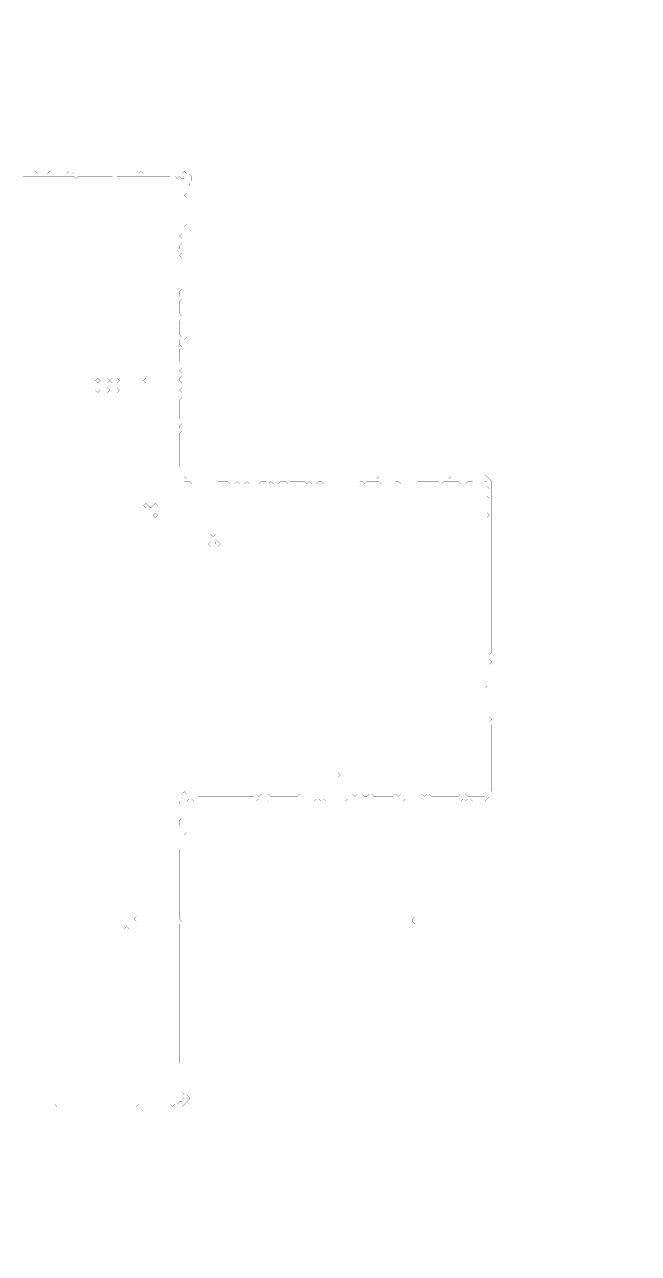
# Model space of a CAD drawing. Header units: metres. Extents: x 0 to 4851, y -4851 to 0.
# Drawn here: x 2425 to 4851, y -4851 to 0 of the extents above; entities that cross this region are included whole.
import ezdxf

# ---------------------------------------------------------------- set-up
doc = ezdxf.new("R2010")
doc.units = ezdxf.units.M
doc.layers.add('conductor', color=1, linetype='Continuous')
doc.layers.add('substrate', color=5, linetype='Continuous')

msp = doc.modelspace()

# ---------------------------------------------------------------- linework, layer by layer
at = {"layer": 'conductor', "const_width": 0.5}
msp.add_lwpolyline([(2420.5, -4262), (2430, -4262), (2439.5, -4262), (2449, -4262), (2458.5, -4262), (2468, -4262), (2477.5, -4262), (2487, -4262), (2496.4, -4262), (2505.9, -4262), (2515.4, -4262), (2524.9, -4262), (2534.4, -4262), (2543.9, -4262), (2553.4, -4271.5), (2562.9, -4271.5), (2572.4, -4271.5), (2581.9, -4271.5), (2591.4, -4271.5), (2600.9, -4271.5), (2610.4, -4271.5), (2619.8, -4271.5), (2629.3, -4271.5), (2638.8, -4271.5), (2648.3, -4271.5), (2657.8, -4271.5), (2667.3, -4271.5), (2676.8, -4271.5), (2686.3, -4271.5), (2695.8, -4271.5), (2705.3, -4271.5), (2714.8, -4271.5), (2724.3, -4262), (2733.8, -4262), (2743.2, -4262), (2752.7, -4262), (2762.2, -4262), (2771.7, -4262), (2781.2, -4262), (2790.7, -4262), (2800.2, -4262), (2809.7, -4262), (2819.2, -4262), (2828.7, -4262), (2838.2, -4262), (2847.7, -4262), (2857.1, -4262), (2866.6, -4271.5), (2876.1, -4262), (2885.6, -4262), (2895.1, -4262), (2904.6, -4262), (2914.1, -4262), (2923.6, -4262), (2933.1, -4262), (2942.6, -4262), (2952.1, -4262), (2961.6, -4262), (2971.1, -4262), (2980.5, -4262), (2990, -4271.5), (2999.5, -4262), (3009, -4271.5), (3018.5, -4262), (3028, -4262), (3037.5, -4252.5), (3047, -4252.5), (3047, -4243), (3056.5, -4233.5), (3056.5, -4224), (3047, -4214.5), (3047, -4205), (3047, -4195.5), (3047, -4186.1), (3047, -4176.6), (3047, -4167.1), (3047, -4157.6), (3047, -4148.1), (3047, -4138.6), (3047, -4129.1), (3047, -4119.6), (3047, -4110.1), (3037.5, -4100.6), (3037.5, -4091.1), (3037.5, -4081.6), (3037.5, -4072.1), (3037.5, -4062.7), (3037.5, -4053.2), (3037.5, -4043.7), (3037.5, -4034.2), (3037.5, -4024.7), (3037.5, -4015.2), (3037.5, -4005.7), (3037.5, -3996.2), (3037.5, -3986.7), (3037.5, -3977.2), (3037.5, -3967.7), (3037.5, -3958.2), (3037.5, -3948.8), (3037.5, -3939.3), (3037.5, -3929.8), (3037.5, -3920.3), (3037.5, -3910.8), (3037.5, -3901.3), (3037.5, -3891.8), (3037.5, -3882.3), (3037.5, -3872.8), (3037.5, -3863.3), (3037.5, -3853.8), (3037.5, -3844.3), (3037.5, -3834.8), (3037.5, -3825.4), (3037.5, -3815.9), (3037.5, -3806.4), (3037.5, -3796.9), (3037.5, -3787.4), (3037.5, -3777.9), (3037.5, -3768.4), (3037.5, -3758.9), (3037.5, -3749.4), (3037.5, -3739.9), (3037.5, -3730.4), (3037.5, -3720.9), (3037.5, -3711.4), (3037.5, -3702), (3037.5, -3692.5), (3037.5, -3683), (3037.5, -3673.5), (3037.5, -3664), (3037.5, -3654.5), (3037.5, -3645), (3037.5, -3635.5), (3037.5, -3626), (3037.5, -3616.5), (3037.5, -3607), (3037.5, -3597.5), (3037.5, -3588), (3037.5, -3578.6), (3037.5, -3569.1), (3037.5, -3559.6), (3037.5, -3550.1), (3047, -3540.6), (3037.5, -3531.1), (3037.5, -3521.6), (3037.5, -3512.1), (3037.5, -3502.6), (3037.5, -3493.1), (3037.5, -3483.6), (3037.5, -3474.1), (3037.5, -3464.6), (3037.5, -3455.2), (3037.5, -3445.7), (3037.5, -3436.2), (3037.5, -3426.7), (3037.5, -3417.2), (3037.5, -3407.7), (3037.5, -3398.2), (3037.5, -3388.7), (3037.5, -3379.2), (3037.5, -3369.7), (3037.5, -3360.2), (3037.5, -3350.7), (3037.5, -3341.2), (3037.5, -3331.8), (3037.5, -3322.3), (3037.5, -3312.8), (3037.5, -3303.3), (3037.5, -3293.8), (3037.5, -3284.3), (3037.5, -3274.8), (3037.5, -3265.3), (3037.5, -3255.8), (3047, -3246.3), (3047, -3236.8), (3047, -3227.3), (3047, -3217.9), (3047, -3208.4), (3047, -3198.9), (3047, -3189.4), (3047, -3179.9), (3047, -3170.4), (3037.5, -3160.9), (3037.5, -3151.4), (3037.5, -3141.9), (3047, -3132.4), (3047, -3122.9), (3047, -3113.4), (3047, -3103.9), (3047, -3094.5), (3047, -3085), (3037.5, -3075.5), (3037.5, -3066), (3047, -3056.5), (3047, -3047), (3047, -3037.5), (3056.5, -3028), (3066, -3037.5), (3075.5, -3037.5), (3085, -3037.5), (3094.5, -3037.5), (3103.9, -3037.5), (3113.4, -3047), (3122.9, -3047), (3132.4, -3047), (3141.9, -3047), (3151.4, -3047), (3160.9, -3047), (3170.4, -3047), (3179.9, -3047), (3189.4, -3047), (3198.9, -3047), (3208.4, -3047), (3217.9, -3047), (3227.3, -3047), (3236.8, -3047), (3246.3, -3047), (3255.8, -3047), (3265.3, -3047), (3274.8, -3047), (3284.3, -3047), (3293.8, -3047), (3303.3, -3047), (3312.8, -3047), (3322.3, -3047), (3331.8, -3047), (3341.2, -3037.5), (3350.7, -3047), (3360.2, -3037.5), (3369.7, -3037.5), (3379.2, -3037.5), (3388.7, -3037.5), (3398.2, -3047), (3407.7, -3047), (3417.2, -3047), (3426.7, -3047), (3436.2, -3047), (3445.7, -3047), (3455.2, -3047), (3464.6, -3047), (3474.1, -3047), (3483.6, -3047), (3493.1, -3047), (3502.6, -3047), (3512.1, -3037.5), (3521.6, -3037.5), (3531.1, -3037.5), (3540.6, -3037.5), (3550.1, -3037.5), (3559.6, -3037.5), (3569.1, -3037.5), (3578.6, -3037.5), (3588, -3037.5), (3597.5, -3037.5), (3607, -3037.5), (3616.5, -3037.5), (3626, -3037.5), (3635.5, -3037.5), (3645, -3037.5), (3654.5, -3047), (3664, -3037.5), (3673.5, -3037.5), (3683, -3037.5), (3692.5, -3037.5), (3702, -3037.5), (3711.4, -3037.5), (3720.9, -3037.5), (3730.4, -3047), (3739.9, -3037.5), (3749.4, -3047), (3758.9, -3037.5), (3768.4, -3047), (3777.9, -3047), (3787.4, -3037.5), (3796.9, -3037.5), (3806.4, -3047), (3815.9, -3047), (3825.4, -3047), (3834.8, -3047), (3844.3, -3047), (3853.8, -3047), (3863.3, -3047), (3872.8, -3047), (3882.3, -3047), (3891.8, -3037.5), (3901.3, -3047), (3910.8, -3037.5), (3920.3, -3037.5), (3929.8, -3047), (3939.3, -3037.5), (3948.8, -3037.5), (3958.2, -3037.5), (3967.7, -3037.5), (3977.2, -3037.5), (3986.7, -3037.5), (3996.2, -3037.5), (4005.7, -3047), (4015.2, -3037.5), (4024.7, -3037.5), (4034.2, -3047), (4043.7, -3047), (4053.2, -3047), (4062.7, -3047), (4072.1, -3047), (4081.6, -3047), (4091.1, -3047), (4100.6, -3047), (4110.1, -3047), (4119.6, -3047), (4129.1, -3047), (4138.6, -3047), (4148.1, -3037.5), (4157.6, -3037.5), (4167.1, -3037.5), (4176.6, -3047), (4186.1, -3047), (4195.5, -3047), (4205, -3047), (4214.5, -3047), (4224, -3047), (4233.5, -3047), (4243, -3047), (4252.5, -3037.5), (4252.5, -3028), (4252.5, -3018.5), (4252.5, -3009), (4252.5, -2999.5), (4252.5, -2990), (4252.5, -2980.5), (4252.5, -2971.1), (4252.5, -2961.6), (4252.5, -2952.1), (4252.5, -2942.6), (4252.5, -2933.1), (4252.5, -2923.6), (4252.5, -2914.1), (4252.5, -2904.6), (4252.5, -2895.1), (4252.5, -2885.6), (4252.5, -2876.1), (4252.5, -2866.6), (4252.5, -2857.1), (4252.5, -2847.7), (4252.5, -2838.2), (4252.5, -2828.7), (4252.5, -2819.2), (4252.5, -2809.7), (4252.5, -2800.2), (4252.5, -2790.7), (4252.5, -2781.2), (4252.5, -2771.7), (4252.5, -2762.2), (4252.5, -2752.7), (4252.5, -2743.2), (4252.5, -2733.8), (4252.5, -2724.3), (4252.5, -2714.8), (4252.5, -2705.3), (4252.5, -2695.8), (4252.5, -2686.3), (4243, -2676.8), (4243, -2667.3), (4243, -2657.8), (4243, -2648.3), (4243, -2638.8), (4243, -2629.3), (4243, -2619.8), (4252.5, -2610.4), (4252.5, -2600.9), (4252.5, -2591.4), (4252.5, -2581.9), (4252.5, -2572.4), (4252.5, -2562.9), (4252.5, -2553.4), (4252.5, -2543.9), (4252.5, -2534.4), (4252.5, -2524.9), (4252.5, -2515.4), (4252.5, -2505.9), (4252.5, -2496.4), (4252.5, -2487), (4252.5, -2477.5), (4252.5, -2468), (4252.5, -2458.5), (4252.5, -2449), (4252.5, -2439.5), (4252.5, -2430), (4252.5, -2420.5), (4252.5, -2411), (4252.5, -2401.5), (4252.5, -2392), (4252.5, -2382.5), (4252.5, -2373), (4252.5, -2363.6), (4252.5, -2354.1), (4252.5, -2344.6), (4252.5, -2335.1), (4252.5, -2325.6), (4252.5, -2316.1), (4252.5, -2306.6), (4252.5, -2297.1), (4252.5, -2287.6), (4252.5, -2278.1), (4252.5, -2268.6), (4252.5, -2259.1), (4252.5, -2249.6), (4252.5, -2240.2), (4252.5, -2230.7), (4252.5, -2221.2), (4252.5, -2211.7), (4252.5, -2202.2), (4252.5, -2192.7), (4252.5, -2183.2), (4252.5, -2173.7), (4252.5, -2164.2), (4252.5, -2154.7), (4252.5, -2145.2), (4252.5, -2135.7), (4252.5, -2126.2), (4252.5, -2116.8), (4252.5, -2107.3), (4252.5, -2097.8), (4252.5, -2088.3), (4252.5, -2078.8), (4252.5, -2069.3), (4252.5, -2059.8), (4252.5, -2050.3), (4252.5, -2040.8), (4252.5, -2031.3), (4252.5, -2021.8), (4252.5, -2012.3), (4252.5, -2002.9), (4252.5, -1993.4), (4252.5, -1983.9), (4252.5, -1974.4), (4252.5, -1964.9), (4252.5, -1955.4), (4252.5, -1945.9), (4262, -1936.4), (4252.5, -1926.9), (4252.5, -1917.4), (4252.5, -1907.9), (4252.5, -1898.4), (4252.5, -1888.9), (4252.5, -1879.5), (4262, -1870), (4252.5, -1860.5), (4252.5, -1851), (4262, -1841.5), (4262, -1832), (4252.5, -1822.5), (4252.5, -1813), (4252.5, -1803.5), (4243, -1803.5), (4233.5, -1794), (4224, -1794), (4214.5, -1794), (4205, -1794), (4195.5, -1803.5), (4186.1, -1803.5), (4176.6, -1803.5), (4167.1, -1813), (4157.6, -1803.5), (4148.1, -1813), (4138.6, -1803.5), (4129.1, -1803.5), (4119.6, -1803.5), (4110.1, -1803.5), (4100.6, -1803.5), (4091.1, -1803.5), (4081.6, -1803.5), (4072.1, -1813), (4062.7, -1803.5), (4053.2, -1803.5), (4043.7, -1803.5), (4034.2, -1803.5), (4024.7, -1803.5), (4015.2, -1803.5), (4005.7, -1803.5), (3996.2, -1803.5), (3986.7, -1803.5), (3977.2, -1803.5), (3967.7, -1813), (3958.2, -1813), (3948.8, -1813), (3939.3, -1813), (3929.8, -1813), (3920.3, -1813), (3910.8, -1813), (3901.3, -1803.5), (3891.8, -1803.5), (3882.3, -1813), (3872.8, -1803.5), (3863.3, -1813), (3853.8, -1813), (3844.3, -1813), (3834.8, -1813), (3825.4, -1803.5), (3815.9, -1803.5), (3806.4, -1803.5), (3796.9, -1803.5), (3787.4, -1803.5), (3777.9, -1803.5), (3768.4, -1813), (3758.9, -1803.5), (3749.4, -1803.5), (3739.9, -1813), (3730.4, -1813), (3720.9, -1813), (3711.4, -1813), (3702, -1813), (3692.5, -1813), (3683, -1813), (3673.5, -1813), (3664, -1813), (3654.5, -1813), (3645, -1813), (3635.5, -1813), (3626, -1813), (3616.5, -1813), (3607, -1813), (3597.5, -1803.5), (3588, -1803.5), (3578.6, -1813), (3569.1, -1803.5), (3559.6, -1813), (3550.1, -1803.5), (3540.6, -1813), (3531.1, -1803.5), (3521.6, -1803.5), (3512.1, -1803.5), (3502.6, -1803.5), (3493.1, -1803.5), (3483.6, -1803.5), (3474.1, -1803.5), (3464.6, -1813), (3455.2, -1803.5), (3445.7, -1803.5), (3436.2, -1803.5), (3426.7, -1813), (3417.2, -1803.5), (3407.7, -1813), (3398.2, -1803.5), (3388.7, -1813), (3379.2, -1803.5), (3369.7, -1803.5), (3360.2, -1803.5), (3350.7, -1813), (3341.2, -1803.5), (3331.8, -1813), (3322.3, -1803.5), (3312.8, -1813), (3303.3, -1803.5), (3293.8, -1813), (3284.3, -1803.5), (3274.8, -1813), (3265.3, -1803.5), (3255.8, -1813), (3246.3, -1803.5), (3236.8, -1813), (3227.3, -1803.5), (3217.9, -1803.5), (3208.4, -1803.5), (3198.9, -1803.5), (3189.4, -1803.5), (3179.9, -1813), (3170.4, -1813), (3160.9, -1813), (3151.4, -1813), (3141.9, -1813), (3132.4, -1813), (3122.9, -1813), (3113.4, -1803.5), (3103.9, -1813), (3094.5, -1813), (3085, -1813), (3075.5, -1803.5), (3066, -1803.5), (3056.5, -1803.5), (3047, -1794), (3047, -1784.5), (3037.5, -1775), (3047, -1765.5), (3047, -1756.1), (3037.5, -1746.6), (3037.5, -1737.1), (3037.5, -1727.6), (3037.5, -1718.1), (3037.5, -1708.6), (3037.5, -1699.1), (3037.5, -1689.6), (3037.5, -1680.1), (3037.5, -1670.6), (3037.5, -1661.1), (3037.5, -1651.6), (3037.5, -1642.1), (3037.5, -1632.7), (3037.5, -1623.2), (3037.5, -1613.7), (3047, -1604.2), (3037.5, -1594.7), (3037.5, -1585.2), (3047, -1575.7), (3047, -1566.2), (3037.5, -1556.7), (3037.5, -1547.2), (3037.5, -1537.7), (3037.5, -1528.2), (3037.5, -1518.8), (3037.5, -1509.3), (3037.5, -1499.8), (3037.5, -1490.3), (3037.5, -1480.8), (3047, -1471.3), (3047, -1461.8), (3047, -1452.3), (3037.5, -1442.8), (3047, -1433.3), (3047, -1423.8), (3047, -1414.3), (3037.5, -1404.8), (3037.5, -1395.4), (3047, -1385.9), (3047, -1376.4), (3037.5, -1366.9), (3047, -1357.4), (3047, -1347.9), (3047, -1338.4), (3037.5, -1328.9), (3037.5, -1319.4), (3037.5, -1309.9), (3037.5, -1300.4), (3037.5, -1290.9), (3037.5, -1281.4), (3047, -1272), (3037.5, -1262.5), (3037.5, -1253), (3037.5, -1243.5), (3047, -1234), (3037.5, -1224.5), (3037.5, -1215), (3037.5, -1205.5), (3037.5, -1196), (3037.5, -1186.5), (3037.5, -1177), (3037.5, -1167.5), (3047, -1158), (3047, -1148.6), (3037.5, -1139.1), (3037.5, -1129.6), (3037.5, -1120.1), (3037.5, -1110.6), (3037.5, -1101.1), (3037.5, -1091.6), (3047, -1082.1), (3037.5, -1072.6), (3037.5, -1063.1), (3037.5, -1053.6), (3047, -1044.1), (3047, -1034.6), (3047, -1025.2), (3047, -1015.7), (3047, -1006.2), (3047, -996.7), (3037.5, -987.2), (3047, -977.7), (3047, -968.2), (3047, -958.7), (3047, -949.2), (3047, -939.7), (3047, -930.2), (3047, -920.7), (3037.5, -911.2), (3047, -901.8), (3047, -892.3), (3037.5, -882.8), (3037.5, -873.3), (3047, -863.8), (3047, -854.3), (3047, -844.8), (3037.5, -835.3), (3047, -825.8), (3047, -816.3), (3047, -806.8), (3047, -797.3), (3047, -787.9), (3047, -778.4), (3047, -768.9), (3047, -759.4), (3047, -749.9), (3047, -740.4), (3047, -730.9), (3047, -721.4), (3047, -711.9), (3047, -702.4), (3047, -692.9), (3047, -683.4), (3047, -673.9), (3047, -664.5), (3047, -655), (3056.5, -645.5), (3056.5, -636), (3056.5, -626.5), (3056.5, -617), (3056.5, -607.5), (3047, -607.5), (3037.5, -598), (3028, -607.5), (3018.5, -598), (3009, -607.5), (2999.5, -598), (2990, -598), (2980.5, -598), (2971.1, -598), (2961.6, -598), (2952.1, -598), (2942.6, -598), (2933.1, -598), (2923.6, -598), (2914.1, -598), (2904.6, -598), (2895.1, -598), (2885.6, -598), (2876.1, -598), (2866.6, -598), (2857.1, -598), (2847.7, -598), (2838.2, -598), (2828.7, -598), (2819.2, -598), (2809.7, -598), (2800.2, -598), (2790.7, -598), (2781.2, -607.5), (2771.7, -598), (2762.2, -598), (2752.7, -598), (2743.2, -598), (2733.8, -598), (2724.3, -598), (2714.8, -598), (2705.3, -598), (2695.8, -598), (2686.3, -598), (2676.8, -598), (2667.3, -598), (2657.8, -598), (2648.3, -598), (2638.8, -598), (2629.3, -607.5), (2619.8, -598), (2610.4, -598), (2600.9, -598), (2591.4, -598), (2581.9, -598), (2572.4, -598), (2562.9, -598), (2553.4, -598), (2543.9, -598), (2534.4, -598), (2524.9, -598), (2515.4, -598), (2505.9, -598), (2496.4, -598), (2487, -598), (2477.5, -598), (2468, -598), (2458.5, -598), (2449, -598), (2439.5, -598), (2430, -598), (2420.5, -598)], dxfattribs=at)
for points in [[(2705.3, -1404.8), (2714.8, -1395.4), (2724.3, -1404.8), (2714.8, -1414.3)], [(2743.2, -1404.8), (2752.7, -1395.4), (2762.2, -1404.8), (2752.7, -1414.3)], [(2762.2, -1404.8), (2771.7, -1395.4), (2781.2, -1404.8), (2771.7, -1414.3)], [(2781.2, -1404.8), (2790.7, -1395.4), (2800.2, -1404.8), (2790.7, -1414.3)], [(2895.1, -1404.8), (2904.6, -1395.4), (2914.1, -1404.8), (2904.6, -1414.3)], [(2705.3, -1442.8), (2714.8, -1433.3), (2724.3, -1442.8), (2714.8, -1452.3)], [(2743.2, -1442.8), (2752.7, -1433.3), (2762.2, -1442.8), (2752.7, -1452.3)], [(2781.2, -1442.8), (2790.7, -1433.3), (2800.2, -1442.8), (2790.7, -1452.3)], [(2895.1, -1898.4), (2904.6, -1888.9), (2914.1, -1898.4), (2904.6, -1907.9)], [(2914.1, -1898.4), (2923.6, -1888.9), (2933.1, -1898.4), (2923.6, -1907.9)], [(2933.1, -1898.4), (2942.6, -1888.9), (2952.1, -1898.4), (2942.6, -1907.9)], [(2933.1, -1936.4), (2942.6, -1926.9), (2952.1, -1936.4), (2942.6, -1945.9)], [(3170.4, -2040.8), (3179.9, -2031.3), (3189.4, -2040.8), (3198.9, -2050.3), (3189.4, -2059.8), (3179.9, -2059.8), (3170.4, -2059.8), (3160.9, -2059.8), (3151.4, -2050.3), (3160.9, -2040.8)], [(3160.9, -2012.3), (3170.4, -2002.9), (3179.9, -2012.3), (3170.4, -2021.8)], [(3654.5, -2961.6), (3664, -2952.1), (3673.5, -2961.6), (3664, -2971.1)], [(2857.1, -3531.1), (2866.6, -3521.6), (2876.1, -3531.1), (2866.6, -3540.6)], [(2819.2, -3569.1), (2828.7, -3559.6), (2838.2, -3569.1), (2828.7, -3578.6)]]:
    msp.add_lwpolyline(points, close=True, dxfattribs=at)
at = {"layer": 'substrate', "const_width": 0.5}
for points in [[(2420.5, -4850.5), (2430, -4850.5), (2439.5, -4850.5), (2449, -4850.5), (2458.5, -4850.5), (2468, -4850.5), (2477.5, -4850.5), (2487, -4850.5), (2496.4, -4850.5), (2505.9, -4850.5), (2515.4, -4850.5), (2524.9, -4850.5), (2534.4, -4850.5), (2543.9, -4850.5), (2553.4, -4850.5), (2562.9, -4850.5), (2572.4, -4850.5), (2581.9, -4850.5), (2591.4, -4850.5), (2600.9, -4850.5), (2610.4, -4850.5), (2619.8, -4850.5), (2629.3, -4850.5), (2638.8, -4850.5), (2648.3, -4850.5), (2657.8, -4850.5), (2667.3, -4850.5), (2676.8, -4850.5), (2686.3, -4850.5), (2695.8, -4850.5), (2705.3, -4850.5), (2714.8, -4850.5), (2724.3, -4850.5), (2733.8, -4850.5), (2743.2, -4850.5), (2752.7, -4850.5), (2762.2, -4850.5), (2771.7, -4850.5), (2781.2, -4850.5), (2790.7, -4850.5), (2800.2, -4850.5), (2809.7, -4850.5), (2819.2, -4850.5), (2828.7, -4850.5), (2838.2, -4850.5), (2847.7, -4850.5), (2857.1, -4850.5), (2866.6, -4850.5), (2876.1, -4850.5), (2885.6, -4850.5), (2895.1, -4850.5), (2904.6, -4850.5), (2914.1, -4850.5), (2923.6, -4850.5), (2933.1, -4850.5), (2942.6, -4850.5), (2952.1, -4850.5), (2961.6, -4850.5), (2971.1, -4850.5), (2980.5, -4850.5), (2990, -4850.5), (2999.5, -4850.5), (3009, -4850.5), (3018.5, -4850.5), (3028, -4850.5), (3037.5, -4850.5), (3047, -4850.5), (3056.5, -4850.5), (3066, -4850.5), (3075.5, -4850.5), (3085, -4850.5), (3094.5, -4850.5), (3103.9, -4850.5), (3113.4, -4850.5), (3122.9, -4850.5), (3132.4, -4850.5), (3141.9, -4850.5), (3151.4, -4850.5), (3160.9, -4850.5), (3170.4, -4850.5), (3179.9, -4850.5), (3189.4, -4850.5), (3198.9, -4850.5), (3208.4, -4850.5), (3217.9, -4850.5), (3227.3, -4850.5), (3236.8, -4850.5), (3246.3, -4850.5), (3255.8, -4850.5), (3265.3, -4850.5), (3274.8, -4850.5), (3284.3, -4850.5), (3293.8, -4850.5), (3303.3, -4850.5), (3312.8, -4850.5), (3322.3, -4850.5), (3331.8, -4850.5), (3341.2, -4850.5), (3350.7, -4850.5), (3360.2, -4850.5), (3369.7, -4850.5), (3379.2, -4850.5), (3388.7, -4850.5), (3398.2, -4850.5), (3407.7, -4850.5), (3417.2, -4850.5), (3426.7, -4850.5), (3436.2, -4850.5), (3445.7, -4850.5), (3455.2, -4850.5), (3464.6, -4850.5), (3474.1, -4850.5), (3483.6, -4850.5), (3493.1, -4850.5), (3502.6, -4850.5), (3512.1, -4850.5), (3521.6, -4850.5), (3531.1, -4850.5), (3540.6, -4850.5), (3550.1, -4850.5), (3559.6, -4850.5), (3569.1, -4850.5), (3578.6, -4850.5), (3588, -4850.5), (3597.5, -4850.5), (3607, -4850.5), (3616.5, -4850.5), (3626, -4850.5), (3635.5, -4850.5), (3645, -4850.5), (3654.5, -4850.5), (3664, -4850.5), (3673.5, -4850.5), (3683, -4850.5), (3692.5, -4850.5), (3702, -4850.5), (3711.4, -4850.5), (3720.9, -4850.5), (3730.4, -4850.5), (3739.9, -4850.5), (3749.4, -4850.5), (3758.9, -4850.5), (3768.4, -4850.5), (3777.9, -4850.5), (3787.4, -4850.5), (3796.9, -4850.5), (3806.4, -4850.5), (3815.9, -4850.5), (3825.4, -4850.5), (3834.8, -4850.5), (3844.3, -4850.5), (3853.8, -4850.5), (3863.3, -4850.5), (3872.8, -4850.5), (3882.3, -4850.5), (3891.8, -4850.5), (3901.3, -4850.5), (3910.8, -4850.5), (3920.3, -4850.5), (3929.8, -4850.5), (3939.3, -4850.5), (3948.8, -4850.5), (3958.2, -4850.5), (3967.7, -4850.5), (3977.2, -4850.5), (3986.7, -4850.5), (3996.2, -4850.5), (4005.7, -4850.5), (4015.2, -4850.5), (4024.7, -4850.5), (4034.2, -4850.5), (4043.7, -4850.5), (4053.2, -4850.5), (4062.7, -4850.5), (4072.1, -4850.5), (4081.6, -4850.5), (4091.1, -4850.5), (4100.6, -4850.5), (4110.1, -4850.5), (4119.6, -4850.5), (4129.1, -4850.5), (4138.6, -4850.5), (4148.1, -4850.5), (4157.6, -4850.5), (4167.1, -4850.5), (4176.6, -4850.5), (4186.1, -4850.5), (4195.5, -4850.5), (4205, -4850.5), (4214.5, -4850.5), (4224, -4850.5), (4233.5, -4850.5), (4243, -4850.5), (4252.5, -4850.5), (4262, -4850.5), (4271.5, -4850.5), (4281, -4850.5), (4290.5, -4850.5), (4300, -4850.5), (4309.5, -4850.5), (4318.9, -4850.5), (4328.4, -4850.5), (4337.9, -4850.5), (4347.4, -4850.5), (4356.9, -4850.5), (4366.4, -4850.5), (4375.9, -4850.5), (4385.4, -4850.5), (4394.9, -4850.5), (4404.4, -4850.5), (4413.9, -4850.5), (4423.4, -4850.5), (4432.9, -4850.5), (4442.3, -4850.5), (4451.8, -4850.5), (4461.3, -4850.5), (4470.8, -4850.5), (4480.3, -4850.5), (4489.8, -4850.5), (4499.3, -4850.5), (4508.8, -4850.5), (4518.3, -4850.5), (4527.8, -4850.5), (4537.3, -4850.5), (4546.8, -4850.5), (4556.2, -4850.5), (4565.7, -4850.5), (4575.2, -4850.5), (4584.7, -4850.5), (4594.2, -4850.5), (4603.7, -4850.5), (4613.2, -4850.5), (4622.7, -4850.5), (4632.2, -4850.5), (4641.7, -4850.5), (4651.2, -4850.5), (4660.7, -4850.5), (4670.2, -4850.5), (4679.6, -4850.5), (4689.1, -4850.5), (4698.6, -4850.5), (4708.1, -4850.5), (4717.6, -4850.5), (4727.1, -4850.5), (4736.6, -4850.5), (4746.1, -4850.5), (4755.6, -4850.5), (4765.1, -4850.5), (4774.6, -4850.5), (4784.1, -4850.5), (4793.6, -4850.5), (4803, -4850.5), (4812.5, -4850.5), (4822, -4850.5), (4831.5, -4850.5), (4841, -4850.5), (4850.5, -4850.5), (4850.5, -4841), (4850.5, -4831.5), (4850.5, -4822), (4850.5, -4812.5), (4850.5, -4803), (4850.5, -4793.6), (4850.5, -4784.1), (4850.5, -4774.6), (4850.5, -4765.1), (4850.5, -4755.6), (4850.5, -4746.1), (4850.5, -4736.6), (4850.5, -4727.1), (4850.5, -4717.6), (4850.5, -4708.1), (4850.5, -4698.6), (4850.5, -4689.1), (4850.5, -4679.6), (4850.5, -4670.2), (4850.5, -4660.7), (4850.5, -4651.2), (4850.5, -4641.7), (4850.5, -4632.2), (4850.5, -4622.7), (4850.5, -4613.2), (4850.5, -4603.7), (4850.5, -4594.2), (4850.5, -4584.7), (4850.5, -4575.2), (4850.5, -4565.7), (4850.5, -4556.2), (4850.5, -4546.8), (4850.5, -4537.3), (4850.5, -4527.8), (4850.5, -4518.3), (4850.5, -4508.8), (4850.5, -4499.3), (4850.5, -4489.8), (4850.5, -4480.3), (4850.5, -4470.8), (4850.5, -4461.3), (4850.5, -4451.8), (4850.5, -4442.3), (4850.5, -4432.9), (4850.5, -4423.4), (4850.5, -4413.9), (4850.5, -4404.4), (4850.5, -4394.9), (4850.5, -4385.4), (4850.5, -4375.9), (4850.5, -4366.4), (4850.5, -4356.9), (4850.5, -4347.4), (4850.5, -4337.9), (4850.5, -4328.4), (4850.5, -4318.9), (4850.5, -4309.5), (4850.5, -4300), (4850.5, -4290.5), (4850.5, -4281), (4850.5, -4271.5), (4850.5, -4262), (4850.5, -4252.5), (4850.5, -4243), (4850.5, -4233.5), (4850.5, -4224), (4850.5, -4214.5), (4850.5, -4205), (4850.5, -4195.5), (4850.5, -4186.1), (4850.5, -4176.6), (4850.5, -4167.1), (4850.5, -4157.6), (4850.5, -4148.1), (4850.5, -4138.6), (4850.5, -4129.1), (4850.5, -4119.6), (4850.5, -4110.1), (4850.5, -4100.6), (4850.5, -4091.1), (4850.5, -4081.6), (4850.5, -4072.1), (4850.5, -4062.7), (4850.5, -4053.2), (4850.5, -4043.7), (4850.5, -4034.2), (4850.5, -4024.7), (4850.5, -4015.2), (4850.5, -4005.7), (4850.5, -3996.2), (4850.5, -3986.7), (4850.5, -3977.2), (4850.5, -3967.7), (4850.5, -3958.2), (4850.5, -3948.8), (4850.5, -3939.3), (4850.5, -3929.8), (4850.5, -3920.3), (4850.5, -3910.8), (4850.5, -3901.3), (4850.5, -3891.8), (4850.5, -3882.3), (4850.5, -3872.8), (4850.5, -3863.3), (4850.5, -3853.8), (4850.5, -3844.3), (4850.5, -3834.8), (4850.5, -3825.4), (4850.5, -3815.9), (4850.5, -3806.4), (4850.5, -3796.9), (4850.5, -3787.4), (4850.5, -3777.9), (4850.5, -3768.4), (4850.5, -3758.9), (4850.5, -3749.4), (4850.5, -3739.9), (4850.5, -3730.4), (4850.5, -3720.9), (4850.5, -3711.4), (4850.5, -3702), (4850.5, -3692.5), (4850.5, -3683), (4850.5, -3673.5), (4850.5, -3664), (4850.5, -3654.5), (4850.5, -3645), (4850.5, -3635.5), (4850.5, -3626), (4850.5, -3616.5), (4850.5, -3607), (4850.5, -3597.5), (4850.5, -3588), (4850.5, -3578.6), (4850.5, -3569.1), (4850.5, -3559.6), (4850.5, -3550.1), (4850.5, -3540.6), (4850.5, -3531.1), (4850.5, -3521.6), (4850.5, -3512.1), (4850.5, -3502.6), (4850.5, -3493.1), (4850.5, -3483.6), (4850.5, -3474.1), (4850.5, -3464.6), (4850.5, -3455.2), (4850.5, -3445.7), (4850.5, -3436.2), (4850.5, -3426.7), (4850.5, -3417.2), (4850.5, -3407.7), (4850.5, -3398.2), (4850.5, -3388.7), (4850.5, -3379.2), (4850.5, -3369.7), (4850.5, -3360.2), (4850.5, -3350.7), (4850.5, -3341.2), (4850.5, -3331.8), (4850.5, -3322.3), (4850.5, -3312.8), (4850.5, -3303.3), (4850.5, -3293.8), (4850.5, -3284.3), (4850.5, -3274.8), (4850.5, -3265.3), (4850.5, -3255.8), (4850.5, -3246.3), (4850.5, -3236.8), (4850.5, -3227.3), (4850.5, -3217.9), (4850.5, -3208.4), (4850.5, -3198.9), (4850.5, -3189.4), (4850.5, -3179.9), (4850.5, -3170.4), (4850.5, -3160.9), (4850.5, -3151.4), (4850.5, -3141.9), (4850.5, -3132.4), (4850.5, -3122.9), (4850.5, -3113.4), (4850.5, -3103.9), (4850.5, -3094.5), (4850.5, -3085), (4850.5, -3075.5), (4850.5, -3066), (4850.5, -3056.5), (4850.5, -3047), (4850.5, -3037.5), (4850.5, -3028), (4850.5, -3018.5), (4850.5, -3009), (4850.5, -2999.5), (4850.5, -2990), (4850.5, -2980.5), (4850.5, -2971.1), (4850.5, -2961.6), (4850.5, -2952.1), (4850.5, -2942.6), (4850.5, -2933.1), (4850.5, -2923.6), (4850.5, -2914.1), (4850.5, -2904.6), (4850.5, -2895.1), (4850.5, -2885.6), (4850.5, -2876.1), (4850.5, -2866.6), (4850.5, -2857.1), (4850.5, -2847.7), (4850.5, -2838.2), (4850.5, -2828.7), (4850.5, -2819.2), (4850.5, -2809.7), (4850.5, -2800.2), (4850.5, -2790.7), (4850.5, -2781.2), (4850.5, -2771.7), (4850.5, -2762.2), (4850.5, -2752.7), (4850.5, -2743.2), (4850.5, -2733.8), (4850.5, -2724.3), (4850.5, -2714.8), (4850.5, -2705.3), (4850.5, -2695.8), (4850.5, -2686.3), (4850.5, -2676.8), (4850.5, -2667.3), (4850.5, -2657.8), (4850.5, -2648.3), (4850.5, -2638.8), (4850.5, -2629.3), (4850.5, -2619.8), (4850.5, -2610.4), (4850.5, -2600.9), (4850.5, -2591.4), (4850.5, -2581.9), (4850.5, -2572.4), (4850.5, -2562.9), (4850.5, -2553.4), (4850.5, -2543.9), (4850.5, -2534.4), (4850.5, -2524.9), (4850.5, -2515.4), (4850.5, -2505.9), (4850.5, -2496.4), (4850.5, -2487), (4850.5, -2477.5), (4850.5, -2468), (4850.5, -2458.5), (4850.5, -2449), (4850.5, -2439.5), (4850.5, -2430), (4850.5, -2420.5), (4850.5, -2411), (4850.5, -2401.5), (4850.5, -2392), (4850.5, -2382.5), (4850.5, -2373), (4850.5, -2363.6), (4850.5, -2354.1), (4850.5, -2344.6), (4850.5, -2335.1), (4850.5, -2325.6), (4850.5, -2316.1), (4850.5, -2306.6), (4850.5, -2297.1), (4850.5, -2287.6), (4850.5, -2278.1), (4850.5, -2268.6), (4850.5, -2259.1), (4850.5, -2249.6), (4850.5, -2240.2), (4850.5, -2230.7), (4850.5, -2221.2), (4850.5, -2211.7), (4850.5, -2202.2), (4850.5, -2192.7), (4850.5, -2183.2), (4850.5, -2173.7), (4850.5, -2164.2), (4850.5, -2154.7), (4850.5, -2145.2), (4850.5, -2135.7), (4850.5, -2126.2), (4850.5, -2116.8), (4850.5, -2107.3), (4850.5, -2097.8), (4850.5, -2088.3), (4850.5, -2078.8), (4850.5, -2069.3), (4850.5, -2059.8), (4850.5, -2050.3), (4850.5, -2040.8), (4850.5, -2031.3), (4850.5, -2021.8), (4850.5, -2012.3), (4850.5, -2002.9), (4850.5, -1993.4), (4850.5, -1983.9), (4850.5, -1974.4), (4850.5, -1964.9), (4850.5, -1955.4), (4850.5, -1945.9), (4850.5, -1936.4), (4850.5, -1926.9), (4850.5, -1917.4), (4850.5, -1907.9), (4850.5, -1898.4), (4850.5, -1888.9), (4850.5, -1879.5), (4850.5, -1870), (4850.5, -1860.5), (4850.5, -1851), (4850.5, -1841.5), (4850.5, -1832), (4850.5, -1822.5), (4850.5, -1813), (4850.5, -1803.5), (4850.5, -1794), (4850.5, -1784.5), (4850.5, -1775), (4850.5, -1765.5), (4850.5, -1756.1), (4850.5, -1746.6), (4850.5, -1737.1), (4850.5, -1727.6), (4850.5, -1718.1), (4850.5, -1708.6), (4850.5, -1699.1), (4850.5, -1689.6), (4850.5, -1680.1), (4850.5, -1670.6), (4850.5, -1661.1), (4850.5, -1651.6), (4850.5, -1642.1), (4850.5, -1632.7), (4850.5, -1623.2), (4850.5, -1613.7), (4850.5, -1604.2), (4850.5, -1594.7), (4850.5, -1585.2), (4850.5, -1575.7), (4850.5, -1566.2), (4850.5, -1556.7), (4850.5, -1547.2), (4850.5, -1537.7), (4850.5, -1528.2), (4850.5, -1518.8), (4850.5, -1509.3), (4850.5, -1499.8), (4850.5, -1490.3), (4850.5, -1480.8), (4850.5, -1471.3), (4850.5, -1461.8), (4850.5, -1452.3), (4850.5, -1442.8), (4850.5, -1433.3), (4850.5, -1423.8), (4850.5, -1414.3), (4850.5, -1404.8), (4850.5, -1395.4), (4850.5, -1385.9), (4850.5, -1376.4), (4850.5, -1366.9), (4850.5, -1357.4), (4850.5, -1347.9), (4850.5, -1338.4), (4850.5, -1328.9), (4850.5, -1319.4), (4850.5, -1309.9), (4850.5, -1300.4), (4850.5, -1290.9), (4850.5, -1281.4), (4850.5, -1272), (4850.5, -1262.5), (4850.5, -1253), (4850.5, -1243.5), (4850.5, -1234), (4850.5, -1224.5), (4850.5, -1215), (4850.5, -1205.5), (4850.5, -1196), (4850.5, -1186.5), (4850.5, -1177), (4850.5, -1167.5), (4850.5, -1158), (4850.5, -1148.6), (4850.5, -1139.1), (4850.5, -1129.6), (4850.5, -1120.1), (4850.5, -1110.6), (4850.5, -1101.1), (4850.5, -1091.6), (4850.5, -1082.1), (4850.5, -1072.6), (4850.5, -1063.1), (4850.5, -1053.6), (4850.5, -1044.1), (4850.5, -1034.6), (4850.5, -1025.2), (4850.5, -1015.7), (4850.5, -1006.2), (4850.5, -996.7), (4850.5, -987.2), (4850.5, -977.7), (4850.5, -968.2), (4850.5, -958.7), (4850.5, -949.2), (4850.5, -939.7), (4850.5, -930.2), (4850.5, -920.7), (4850.5, -911.2), (4850.5, -901.8), (4850.5, -892.3), (4850.5, -882.8), (4850.5, -873.3), (4850.5, -863.8), (4850.5, -854.3), (4850.5, -844.8), (4850.5, -835.3), (4850.5, -825.8), (4850.5, -816.3), (4850.5, -806.8), (4850.5, -797.3), (4850.5, -787.9), (4850.5, -778.4), (4850.5, -768.9), (4850.5, -759.4), (4850.5, -749.9), (4850.5, -740.4), (4850.5, -730.9), (4850.5, -721.4), (4850.5, -711.9), (4850.5, -702.4), (4850.5, -692.9), (4850.5, -683.4), (4850.5, -673.9), (4850.5, -664.5), (4850.5, -655), (4850.5, -645.5), (4850.5, -636), (4850.5, -626.5), (4850.5, -617), (4850.5, -607.5), (4850.5, -598), (4850.5, -588.5), (4850.5, -579), (4850.5, -569.5), (4850.5, -560), (4850.5, -550.5), (4850.5, -541.1), (4850.5, -531.6), (4850.5, -522.1), (4850.5, -512.6), (4850.5, -503.1), (4850.5, -493.6), (4850.5, -484.1), (4850.5, -474.6), (4850.5, -465.1), (4850.5, -455.6), (4850.5, -446.1), (4850.5, -436.6), (4850.5, -427.1), (4850.5, -417.7), (4850.5, -408.2), (4850.5, -398.7), (4850.5, -389.2), (4850.5, -379.7), (4850.5, -370.2), (4850.5, -360.7), (4850.5, -351.2), (4850.5, -341.7), (4850.5, -332.2), (4850.5, -322.7), (4850.5, -313.2), (4850.5, -303.8), (4850.5, -294.3), (4850.5, -284.8), (4850.5, -275.3), (4850.5, -265.8), (4850.5, -256.3), (4850.5, -246.8), (4850.5, -237.3), (4850.5, -227.8), (4850.5, -218.3), (4850.5, -208.8), (4850.5, -199.3), (4850.5, -189.8), (4850.5, -180.4), (4850.5, -170.9), (4850.5, -161.4), (4850.5, -151.9), (4850.5, -142.4), (4850.5, -132.9), (4850.5, -123.4), (4850.5, -113.9), (4850.5, -104.4), (4850.5, -94.9), (4850.5, -85.4), (4850.5, -75.9), (4850.5, -66.4), (4850.5, -57), (4850.5, -47.5), (4850.5, -38), (4850.5, -28.5), (4850.5, -19), (4850.5, -9.5), (4850.5, 0), (4841, 0), (4831.5, 0), (4822, 0), (4812.5, 0), (4803, 0), (4793.6, 0), (4784.1, 0), (4774.6, 0), (4765.1, 0), (4755.6, 0), (4746.1, 0), (4736.6, 0), (4727.1, 0), (4717.6, 0), (4708.1, 0), (4698.6, 0), (4689.1, 0), (4679.6, 0), (4670.2, 0), (4660.7, 0), (4651.2, 0), (4641.7, 0), (4632.2, 0), (4622.7, 0), (4613.2, 0), (4603.7, 0), (4594.2, 0), (4584.7, 0), (4575.2, 0), (4565.7, 0), (4556.2, 0), (4546.8, 0), (4537.3, 0), (4527.8, 0), (4518.3, 0), (4508.8, 0), (4499.3, 0), (4489.8, 0), (4480.3, 0), (4470.8, 0), (4461.3, 0), (4451.8, 0), (4442.3, 0), (4432.9, 0), (4423.4, 0), (4413.9, 0), (4404.4, 0), (4394.9, 0), (4385.4, 0), (4375.9, 0), (4366.4, 0), (4356.9, 0), (4347.4, 0), (4337.9, 0), (4328.4, 0), (4318.9, 0), (4309.5, 0), (4300, 0), (4290.5, 0), (4281, 0), (4271.5, 0), (4262, 0), (4252.5, 0), (4243, 0), (4233.5, 0), (4224, 0), (4214.5, 0), (4205, 0), (4195.5, 0), (4186.1, 0), (4176.6, 0), (4167.1, 0), (4157.6, 0), (4148.1, 0), (4138.6, 0), (4129.1, 0), (4119.6, 0), (4110.1, 0), (4100.6, 0), (4091.1, 0), (4081.6, 0), (4072.1, 0), (4062.7, 0), (4053.2, 0), (4043.7, 0), (4034.2, 0), (4024.7, 0), (4015.2, 0), (4005.7, 0), (3996.2, 0), (3986.7, 0), (3977.2, 0), (3967.7, 0), (3958.2, 0), (3948.8, 0), (3939.3, 0), (3929.8, 0), (3920.3, 0), (3910.8, 0), (3901.3, 0), (3891.8, 0), (3882.3, 0), (3872.8, 0), (3863.3, 0), (3853.8, 0), (3844.3, 0), (3834.8, 0), (3825.4, 0), (3815.9, 0), (3806.4, 0), (3796.9, 0), (3787.4, 0), (3777.9, 0), (3768.4, 0), (3758.9, 0), (3749.4, 0), (3739.9, 0), (3730.4, 0), (3720.9, 0), (3711.4, 0), (3702, 0), (3692.5, 0), (3683, 0), (3673.5, 0), (3664, 0), (3654.5, 0), (3645, 0), (3635.5, 0), (3626, 0), (3616.5, 0), (3607, 0), (3597.5, 0), (3588, 0), (3578.6, 0), (3569.1, 0), (3559.6, 0), (3550.1, 0), (3540.6, 0), (3531.1, 0), (3521.6, 0), (3512.1, 0), (3502.6, 0), (3493.1, 0), (3483.6, 0), (3474.1, 0), (3464.6, 0), (3455.2, 0), (3445.7, 0), (3436.2, 0), (3426.7, 0), (3417.2, 0), (3407.7, 0), (3398.2, 0), (3388.7, 0), (3379.2, 0), (3369.7, 0), (3360.2, 0), (3350.7, 0), (3341.2, 0), (3331.8, 0), (3322.3, 0), (3312.8, 0), (3303.3, 0), (3293.8, 0), (3284.3, 0), (3274.8, 0), (3265.3, 0), (3255.8, 0), (3246.3, 0), (3236.8, 0), (3227.3, 0), (3217.9, 0), (3208.4, 0), (3198.9, 0), (3189.4, 0), (3179.9, 0), (3170.4, 0), (3160.9, 0), (3151.4, 0), (3141.9, 0), (3132.4, 0), (3122.9, 0), (3113.4, 0), (3103.9, 0), (3094.5, 0), (3085, 0), (3075.5, 0), (3066, 0), (3056.5, 0), (3047, 0), (3037.5, 0), (3028, 0), (3018.5, 0), (3009, 0), (2999.5, 0), (2990, 0), (2980.5, 0), (2971.1, 0), (2961.6, 0), (2952.1, 0), (2942.6, 0), (2933.1, 0), (2923.6, 0), (2914.1, 0), (2904.6, 0), (2895.1, 0), (2885.6, 0), (2876.1, 0), (2866.6, 0), (2857.1, 0), (2847.7, 0), (2838.2, 0), (2828.7, 0), (2819.2, 0), (2809.7, 0), (2800.2, 0), (2790.7, 0), (2781.2, 0), (2771.7, 0), (2762.2, 0), (2752.7, 0), (2743.2, 0), (2733.8, 0), (2724.3, 0), (2714.8, 0), (2705.3, 0), (2695.8, 0), (2686.3, 0), (2676.8, 0), (2667.3, 0), (2657.8, 0), (2648.3, 0), (2638.8, 0), (2629.3, 0), (2619.8, 0), (2610.4, 0), (2600.9, 0), (2591.4, 0), (2581.9, 0), (2572.4, 0), (2562.9, 0), (2553.4, 0), (2543.9, 0), (2534.4, 0), (2524.9, 0), (2515.4, 0), (2505.9, 0), (2496.4, 0), (2487, 0), (2477.5, 0), (2468, 0), (2458.5, 0), (2449, 0), (2439.5, 0), (2430, 0), (2420.5, 0)], [(2420.5, -588.5), (2430, -588.5), (2439.5, -588.5), (2449, -579), (2458.5, -579), (2468, -579), (2477.5, -588.5), (2487, -588.5), (2496.4, -588.5), (2505.9, -588.5), (2515.4, -588.5), (2524.9, -579), (2534.4, -579), (2543.9, -579), (2553.4, -579), (2562.9, -579), (2572.4, -579), (2581.9, -579), (2591.4, -588.5), (2600.9, -579), (2610.4, -579), (2619.8, -588.5), (2629.3, -588.5), (2638.8, -588.5), (2648.3, -588.5), (2657.8, -588.5), (2667.3, -588.5), (2676.8, -588.5), (2686.3, -588.5), (2695.8, -588.5), (2705.3, -588.5), (2714.8, -588.5), (2724.3, -588.5), (2733.8, -588.5), (2743.2, -588.5), (2752.7, -588.5), (2762.2, -588.5), (2771.7, -588.5), (2781.2, -588.5), (2790.7, -588.5), (2800.2, -588.5), (2809.7, -588.5), (2819.2, -579), (2828.7, -579), (2838.2, -579), (2847.7, -588.5), (2857.1, -588.5), (2866.6, -588.5), (2876.1, -588.5), (2885.6, -579), (2895.1, -588.5), (2904.6, -579), (2914.1, -579), (2923.6, -579), (2933.1, -579), (2942.6, -579), (2952.1, -579), (2961.6, -579), (2971.1, -579), (2980.5, -579), (2990, -579), (2999.5, -579), (3009, -579), (3018.5, -579), (3028, -579), (3037.5, -579), (3047, -588.5), (3056.5, -579), (3066, -588.5), (3075.5, -588.5), (3085, -598), (3085, -607.5), (3085, -617), (3075.5, -626.5), (3075.5, -636), (3066, -645.5), (3066, -655), (3066, -664.5), (3056.5, -673.9), (3066, -683.4), (3056.5, -692.9), (3066, -702.4), (3066, -711.9), (3066, -721.4), (3066, -730.9), (3066, -740.4), (3066, -749.9), (3066, -759.4), (3066, -768.9), (3066, -778.4), (3066, -787.9), (3056.5, -797.3), (3056.5, -806.8), (3056.5, -816.3), (3056.5, -825.8), (3056.5, -835.3), (3056.5, -844.8), (3056.5, -854.3), (3056.5, -863.8), (3056.5, -873.3), (3056.5, -882.8), (3056.5, -892.3), (3056.5, -901.8), (3056.5, -911.2), (3056.5, -920.7), (3056.5, -930.2), (3056.5, -939.7), (3056.5, -949.2), (3056.5, -958.7), (3056.5, -968.2), (3056.5, -977.7), (3056.5, -987.2), (3056.5, -996.7), (3056.5, -1006.2), (3056.5, -1015.7), (3056.5, -1025.2), (3056.5, -1034.6), (3056.5, -1044.1), (3056.5, -1053.6), (3056.5, -1063.1), (3056.5, -1072.6), (3056.5, -1082.1), (3056.5, -1091.6), (3056.5, -1101.1), (3056.5, -1110.6), (3056.5, -1120.1), (3056.5, -1129.6), (3056.5, -1139.1), (3056.5, -1148.6), (3056.5, -1158), (3056.5, -1167.5), (3056.5, -1177), (3056.5, -1186.5), (3056.5, -1196), (3056.5, -1205.5), (3056.5, -1215), (3056.5, -1224.5), (3066, -1234), (3056.5, -1243.5), (3056.5, -1253), (3056.5, -1262.5), (3056.5, -1272), (3056.5, -1281.4), (3056.5, -1290.9), (3056.5, -1300.4), (3056.5, -1309.9), (3056.5, -1319.4), (3056.5, -1328.9), (3056.5, -1338.4), (3056.5, -1347.9), (3056.5, -1357.4), (3056.5, -1366.9), (3056.5, -1376.4), (3056.5, -1385.9), (3056.5, -1395.4), (3056.5, -1404.8), (3056.5, -1414.3), (3056.5, -1423.8), (3056.5, -1433.3), (3056.5, -1442.8), (3056.5, -1452.3), (3056.5, -1461.8), (3056.5, -1471.3), (3056.5, -1480.8), (3056.5, -1490.3), (3056.5, -1499.8), (3056.5, -1509.3), (3056.5, -1518.8), (3056.5, -1528.2), (3056.5, -1537.7), (3056.5, -1547.2), (3056.5, -1556.7), (3056.5, -1566.2), (3056.5, -1575.7), (3056.5, -1585.2), (3056.5, -1594.7), (3056.5, -1604.2), (3056.5, -1613.7), (3056.5, -1623.2), (3056.5, -1632.7), (3056.5, -1642.1), (3056.5, -1651.6), (3056.5, -1661.1), (3056.5, -1670.6), (3056.5, -1680.1), (3056.5, -1689.6), (3056.5, -1699.1), (3056.5, -1708.6), (3056.5, -1718.1), (3056.5, -1727.6), (3056.5, -1737.1), (3056.5, -1746.6), (3056.5, -1756.1), (3056.5, -1765.5), (3056.5, -1775), (3056.5, -1784.5), (3066, -1794), (3075.5, -1794), (3085, -1794), (3094.5, -1794), (3103.9, -1794), (3113.4, -1794), (3122.9, -1794), (3132.4, -1794), (3141.9, -1794), (3151.4, -1794), (3160.9, -1794), (3170.4, -1794), (3179.9, -1794), (3189.4, -1794), (3198.9, -1794), (3208.4, -1794), (3217.9, -1794), (3227.3, -1794), (3236.8, -1794), (3246.3, -1794), (3255.8, -1794), (3265.3, -1794), (3274.8, -1794), (3284.3, -1794), (3293.8, -1794), (3303.3, -1794), (3312.8, -1794), (3322.3, -1794), (3331.8, -1794), (3341.2, -1794), (3350.7, -1794), (3360.2, -1794), (3369.7, -1794), (3379.2, -1794), (3388.7, -1794), (3398.2, -1794), (3407.7, -1794), (3417.2, -1794), (3426.7, -1794), (3436.2, -1794), (3445.7, -1794), (3455.2, -1794), (3464.6, -1794), (3474.1, -1794), (3483.6, -1794), (3493.1, -1794), (3502.6, -1794), (3512.1, -1794), (3521.6, -1794), (3531.1, -1794), (3540.6, -1794), (3550.1, -1794), (3559.6, -1794), (3569.1, -1794), (3578.6, -1794), (3588, -1794), (3597.5, -1794), (3607, -1794), (3616.5, -1794), (3626, -1794), (3635.5, -1794), (3645, -1794), (3654.5, -1794), (3664, -1794), (3673.5, -1794), (3683, -1794), (3692.5, -1794), (3702, -1794), (3711.4, -1794), (3720.9, -1794), (3730.4, -1794), (3739.9, -1794), (3749.4, -1794), (3758.9, -1794), (3768.4, -1794), (3777.9, -1794), (3787.4, -1794), (3796.9, -1794), (3806.4, -1794), (3815.9, -1794), (3825.4, -1784.5), (3834.8, -1794), (3844.3, -1794), (3853.8, -1794), (3863.3, -1794), (3872.8, -1794), (3882.3, -1794), (3891.8, -1794), (3901.3, -1794), (3910.8, -1794), (3920.3, -1794), (3929.8, -1794), (3939.3, -1794), (3948.8, -1794), (3958.2, -1794), (3967.7, -1794), (3977.2, -1794), (3986.7, -1794), (3996.2, -1794), (4005.7, -1794), (4015.2, -1794), (4024.7, -1794), (4034.2, -1794), (4043.7, -1794), (4053.2, -1794), (4062.7, -1794), (4072.1, -1794), (4081.6, -1794), (4091.1, -1794), (4100.6, -1794), (4110.1, -1784.5), (4119.6, -1784.5), (4129.1, -1784.5), (4138.6, -1794), (4148.1, -1794), (4157.6, -1794), (4167.1, -1794), (4176.6, -1784.5), (4186.1, -1784.5), (4195.5, -1784.5), (4205, -1784.5), (4214.5, -1784.5), (4224, -1775), (4233.5, -1775), (4243, -1775), (4252.5, -1784.5), (4262, -1794), (4271.5, -1803.5), (4271.5, -1813), (4271.5, -1822.5), (4271.5, -1832), (4271.5, -1841.5), (4271.5, -1851), (4271.5, -1860.5), (4271.5, -1870), (4271.5, -1879.5), (4271.5, -1888.9), (4271.5, -1898.4), (4271.5, -1907.9), (4271.5, -1917.4), (4271.5, -1926.9), (4271.5, -1936.4), (4271.5, -1945.9), (4271.5, -1955.4), (4271.5, -1964.9), (4271.5, -1974.4), (4271.5, -1983.9), (4271.5, -1993.4), (4271.5, -2002.9), (4271.5, -2012.3), (4271.5, -2021.8), (4271.5, -2031.3), (4271.5, -2040.8), (4271.5, -2050.3), (4271.5, -2059.8), (4271.5, -2069.3), (4271.5, -2078.8), (4271.5, -2088.3), (4271.5, -2097.8), (4271.5, -2107.3), (4271.5, -2116.8), (4271.5, -2126.2), (4271.5, -2135.7), (4271.5, -2145.2), (4271.5, -2154.7), (4271.5, -2164.2), (4271.5, -2173.7), (4271.5, -2183.2), (4271.5, -2192.7), (4271.5, -2202.2), (4271.5, -2211.7), (4271.5, -2221.2), (4271.5, -2230.7), (4271.5, -2240.2), (4271.5, -2249.6), (4271.5, -2259.1), (4271.5, -2268.6), (4271.5, -2278.1), (4271.5, -2287.6), (4271.5, -2297.1), (4271.5, -2306.6), (4271.5, -2316.1), (4271.5, -2325.6), (4271.5, -2335.1), (4271.5, -2344.6), (4271.5, -2354.1), (4271.5, -2363.6), (4271.5, -2373), (4271.5, -2382.5), (4271.5, -2392), (4271.5, -2401.5), (4271.5, -2411), (4271.5, -2420.5), (4271.5, -2430), (4271.5, -2439.5), (4271.5, -2449), (4271.5, -2458.5), (4271.5, -2468), (4271.5, -2477.5), (4262, -2487), (4271.5, -2496.4), (4262, -2505.9), (4271.5, -2515.4), (4262, -2524.9), (4271.5, -2534.4), (4262, -2543.9), (4262, -2553.4), (4262, -2562.9), (4262, -2572.4), (4262, -2581.9), (4262, -2591.4), (4262, -2600.9), (4262, -2610.4), (4262, -2619.8), (4262, -2629.3), (4262, -2638.8), (4262, -2648.3), (4262, -2657.8), (4262, -2667.3), (4262, -2676.8), (4262, -2686.3), (4262, -2695.8), (4262, -2705.3), (4262, -2714.8), (4262, -2724.3), (4262, -2733.8), (4271.5, -2743.2), (4262, -2752.7), (4271.5, -2762.2), (4271.5, -2771.7), (4271.5, -2781.2), (4271.5, -2790.7), (4271.5, -2800.2), (4271.5, -2809.7), (4271.5, -2819.2), (4271.5, -2828.7), (4271.5, -2838.2), (4271.5, -2847.7), (4271.5, -2857.1), (4271.5, -2866.6), (4271.5, -2876.1), (4271.5, -2885.6), (4271.5, -2895.1), (4271.5, -2904.6), (4271.5, -2914.1), (4271.5, -2923.6), (4271.5, -2933.1), (4271.5, -2942.6), (4271.5, -2952.1), (4271.5, -2961.6), (4271.5, -2971.1), (4271.5, -2980.5), (4271.5, -2990), (4271.5, -2999.5), (4271.5, -3009), (4271.5, -3018.5), (4271.5, -3028), (4262, -3037.5), (4262, -3047), (4252.5, -3056.5), (4243, -3066), (4233.5, -3066), (4224, -3066), (4214.5, -3066), (4205, -3066), (4195.5, -3066), (4186.1, -3056.5), (4176.6, -3056.5), (4167.1, -3066), (4157.6, -3056.5), (4148.1, -3066), (4138.6, -3066), (4129.1, -3066), (4119.6, -3066), (4110.1, -3066), (4100.6, -3066), (4091.1, -3066), (4081.6, -3066), (4072.1, -3066), (4062.7, -3066), (4053.2, -3066), (4043.7, -3066), (4034.2, -3066), (4024.7, -3066), (4015.2, -3066), (4005.7, -3066), (3996.2, -3066), (3986.7, -3066), (3977.2, -3066), (3967.7, -3066), (3958.2, -3066), (3948.8, -3066), (3939.3, -3066), (3929.8, -3056.5), (3920.3, -3066), (3910.8, -3066), (3901.3, -3066), (3891.8, -3066), (3882.3, -3066), (3872.8, -3066), (3863.3, -3066), (3853.8, -3066), (3844.3, -3066), (3834.8, -3066), (3825.4, -3066), (3815.9, -3066), (3806.4, -3066), (3796.9, -3066), (3787.4, -3066), (3777.9, -3066), (3768.4, -3066), (3758.9, -3066), (3749.4, -3066), (3739.9, -3066), (3730.4, -3066), (3720.9, -3066), (3711.4, -3066), (3702, -3056.5), (3692.5, -3066), (3683, -3066), (3673.5, -3066), (3664, -3066), (3654.5, -3066), (3645, -3066), (3635.5, -3066), (3626, -3066), (3616.5, -3066), (3607, -3056.5), (3597.5, -3066), (3588, -3056.5), (3578.6, -3056.5), (3569.1, -3066), (3559.6, -3066), (3550.1, -3066), (3540.6, -3066), (3531.1, -3066), (3521.6, -3066), (3512.1, -3066), (3502.6, -3066), (3493.1, -3066), (3483.6, -3066), (3474.1, -3066), (3464.6, -3066), (3455.2, -3066), (3445.7, -3066), (3436.2, -3066), (3426.7, -3066), (3417.2, -3066), (3407.7, -3066), (3398.2, -3066), (3388.7, -3066), (3379.2, -3056.5), (3369.7, -3056.5), (3360.2, -3056.5), (3350.7, -3056.5), (3341.2, -3066), (3331.8, -3066), (3322.3, -3066), (3312.8, -3066), (3303.3, -3066), (3293.8, -3066), (3284.3, -3066), (3274.8, -3066), (3265.3, -3066), (3255.8, -3066), (3246.3, -3066), (3236.8, -3066), (3227.3, -3066), (3217.9, -3066), (3208.4, -3066), (3198.9, -3066), (3189.4, -3066), (3179.9, -3066), (3170.4, -3066), (3160.9, -3066), (3151.4, -3066), (3141.9, -3066), (3132.4, -3066), (3122.9, -3066), (3113.4, -3066), (3103.9, -3066), (3094.5, -3066), (3085, -3056.5), (3075.5, -3056.5), (3066, -3066), (3056.5, -3066), (3056.5, -3075.5), (3056.5, -3085), (3056.5, -3094.5), (3056.5, -3103.9), (3056.5, -3113.4), (3056.5, -3122.9), (3056.5, -3132.4), (3056.5, -3141.9), (3056.5, -3151.4), (3056.5, -3160.9), (3056.5, -3170.4), (3056.5, -3179.9), (3066, -3189.4), (3056.5, -3198.9), (3056.5, -3208.4), (3056.5, -3217.9), (3066, -3227.3), (3056.5, -3236.8), (3056.5, -3246.3), (3056.5, -3255.8), (3056.5, -3265.3), (3056.5, -3274.8), (3056.5, -3284.3), (3056.5, -3293.8), (3056.5, -3303.3), (3056.5, -3312.8), (3056.5, -3322.3), (3056.5, -3331.8), (3056.5, -3341.2), (3056.5, -3350.7), (3056.5, -3360.2), (3056.5, -3369.7), (3056.5, -3379.2), (3056.5, -3388.7), (3056.5, -3398.2), (3056.5, -3407.7), (3056.5, -3417.2), (3056.5, -3426.7), (3056.5, -3436.2), (3056.5, -3445.7), (3056.5, -3455.2), (3056.5, -3464.6), (3056.5, -3474.1), (3056.5, -3483.6), (3056.5, -3493.1), (3056.5, -3502.6), (3056.5, -3512.1), (3056.5, -3521.6), (3056.5, -3531.1), (3056.5, -3540.6), (3056.5, -3550.1), (3056.5, -3559.6), (3056.5, -3569.1), (3056.5, -3578.6), (3056.5, -3588), (3056.5, -3597.5), (3056.5, -3607), (3056.5, -3616.5), (3056.5, -3626), (3056.5, -3635.5), (3056.5, -3645), (3056.5, -3654.5), (3056.5, -3664), (3056.5, -3673.5), (3056.5, -3683), (3056.5, -3692.5), (3056.5, -3702), (3056.5, -3711.4), (3056.5, -3720.9), (3056.5, -3730.4), (3056.5, -3739.9), (3056.5, -3749.4), (3056.5, -3758.9), (3056.5, -3768.4), (3056.5, -3777.9), (3056.5, -3787.4), (3056.5, -3796.9), (3056.5, -3806.4), (3056.5, -3815.9), (3056.5, -3825.4), (3056.5, -3834.8), (3056.5, -3844.3), (3056.5, -3853.8), (3056.5, -3863.3), (3056.5, -3872.8), (3056.5, -3882.3), (3056.5, -3891.8), (3056.5, -3901.3), (3056.5, -3910.8), (3056.5, -3920.3), (3056.5, -3929.8), (3056.5, -3939.3), (3056.5, -3948.8), (3056.5, -3958.2), (3056.5, -3967.7), (3056.5, -3977.2), (3056.5, -3986.7), (3056.5, -3996.2), (3056.5, -4005.7), (3056.5, -4015.2), (3056.5, -4024.7), (3056.5, -4034.2), (3056.5, -4043.7), (3056.5, -4053.2), (3056.5, -4062.7), (3056.5, -4072.1), (3056.5, -4081.6), (3056.5, -4091.1), (3056.5, -4100.6), (3056.5, -4110.1), (3056.5, -4119.6), (3056.5, -4129.1), (3056.5, -4138.6), (3056.5, -4148.1), (3056.5, -4157.6), (3056.5, -4167.1), (3056.5, -4176.6), (3056.5, -4186.1), (3056.5, -4195.5), (3056.5, -4205), (3066, -4214.5), (3066, -4224), (3075.5, -4233.5), (3075.5, -4243), (3066, -4252.5), (3056.5, -4262), (3047, -4271.5), (3037.5, -4271.5), (3028, -4281), (3018.5, -4281), (3009, -4281), (2999.5, -4281), (2990, -4281), (2980.5, -4281), (2971.1, -4281), (2961.6, -4281), (2952.1, -4281), (2942.6, -4281), (2933.1, -4281), (2923.6, -4281), (2914.1, -4281), (2904.6, -4281), (2895.1, -4281), (2885.6, -4281), (2876.1, -4281), (2866.6, -4281), (2857.1, -4281), (2847.7, -4281), (2838.2, -4281), (2828.7, -4281), (2819.2, -4281), (2809.7, -4281), (2800.2, -4281), (2790.7, -4281), (2781.2, -4281), (2771.7, -4281), (2762.2, -4281), (2752.7, -4281), (2743.2, -4281), (2733.8, -4281), (2724.3, -4281), (2714.8, -4281), (2705.3, -4281), (2695.8, -4281), (2686.3, -4281), (2676.8, -4281), (2667.3, -4281), (2657.8, -4281), (2648.3, -4281), (2638.8, -4281), (2629.3, -4281), (2619.8, -4281), (2610.4, -4281), (2600.9, -4281), (2591.4, -4281), (2581.9, -4281), (2572.4, -4281), (2562.9, -4281), (2553.4, -4281), (2543.9, -4281), (2534.4, -4281), (2524.9, -4281), (2515.4, -4281), (2505.9, -4281), (2496.4, -4281), (2487, -4281), (2477.5, -4281), (2468, -4281), (2458.5, -4281), (2449, -4281), (2439.5, -4281), (2430, -4281), (2420.5, -4281)]]:
    msp.add_lwpolyline(points, dxfattribs=at)
for points in [[(2752.7, -1404.8)], [(2771.7, -1404.8)], [(2790.7, -1404.8)], [(2714.8, -1442.8)], [(2752.7, -1442.8)], [(2790.7, -1442.8)], [(3179.9, -2040.8), (3170.4, -2050.3), (3160.9, -2050.3), (3170.4, -2050.3), (3179.9, -2050.3)], [(3958.2, -3531.1), (3967.7, -3521.6), (3977.2, -3531.1), (3977.2, -3540.6), (3967.7, -3550.1), (3958.2, -3540.6)]]:
    msp.add_lwpolyline(points, close=True, dxfattribs=at)

doc.saveas('drawing.dxf')
